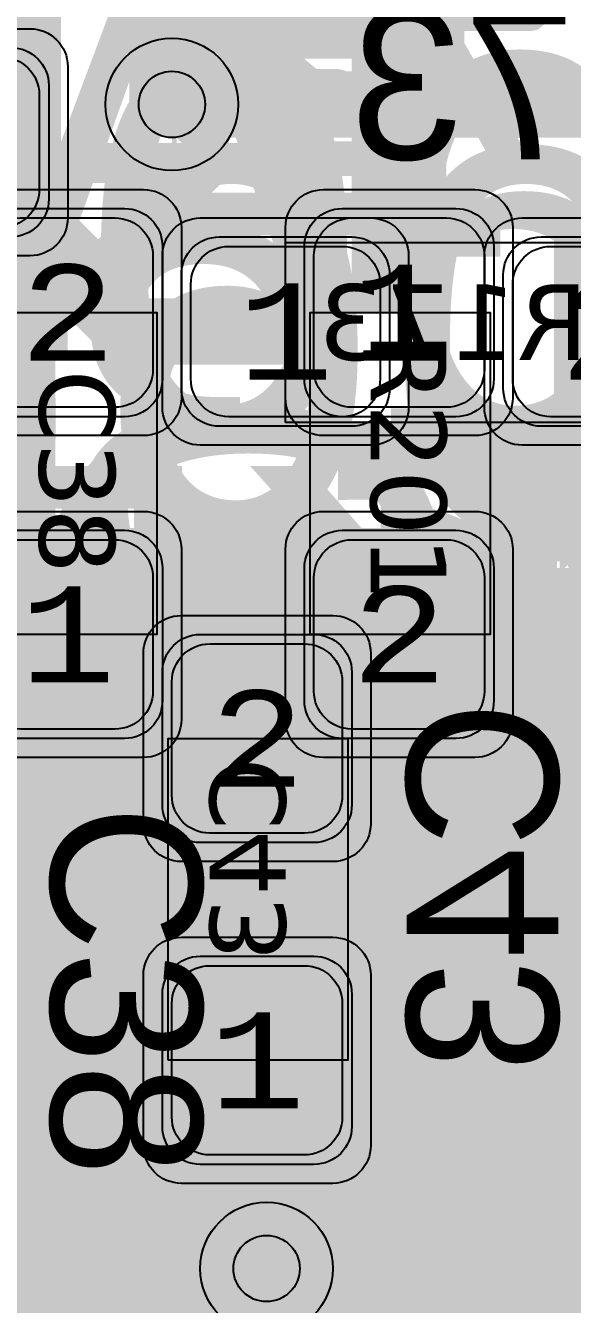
# Model space of a CAD drawing. Extents: x -98 to 119, y -207 to 98.
# Drawn here: x 24.53 to 27.41, y 19.36 to 26.12 of the extents above; entities that cross this region are included whole.
import ezdxf
from ezdxf.enums import TextEntityAlignment as Align

# ---------------------------------------------------------------- set-up
doc = ezdxf.new("R2010")
doc.units = 0
doc.header["$MEASUREMENT"] = 0
for name, color, linetype in [('ASSEMBLY_OUTLINES_BTM', 191, 'CONTINUOUS'), ('ASSEMBLY_OUTLINES_TOP', 102, 'CONTINUOUS'), ('ASSEMBLY_PART_NUMBERS_BTM', 191, 'CONTINUOUS'), ('ASSEMBLY_PART_NUMBERS_TOP', 102, 'CONTINUOUS'), ('ASSEMBLY_REF_DES_BTM', 191, 'CONTINUOUS'), ('ASSEMBLY_REF_DES_TOP', 102, 'CONTINUOUS'), ('BOARD_OUTLINE', 10, 'CONTINUOUS'), ('DRILL_DRAWING', 21, 'CONTINUOUS'), ('GENERATED_SILKSCREEN_BTM', 255, 'CONTINUOUS'), ('GENERATED_SILKSCREEN_TOP', 140, 'CONTINUOUS'), ('MANUFACTURING_OUTLINES', 10, 'CONTINUOUS'), ('PART_PADS_SMD_BTM', 230, 'CONTINUOUS'), ('PART_PADS_SMD_TOP', 150, 'CONTINUOUS'), ('PIN_NUMBERS_BTM', 8, 'CONTINUOUS'), ('PIN_NUMBERS_TOP', 8, 'CONTINUOUS'), ('PLACEMENT_OUTLINES_BTM', 222, 'CONTINUOUS'), ('PLACEMENT_OUTLINES_TOP', 130, 'CONTINUOUS'), ('PLANE_DATA_LAYER_BOTTOM', 230, 'CONTINUOUS'), ('PLANE_DATA_LAYER_TOP', 150, 'CONTINUOUS'), ('PLANE_SHAPES_LAYER_BOTTOM', 230, 'CONTINUOUS'), ('PLANE_SHAPES_LAYER_TOP', 150, 'CONTINUOUS'), ('ROUTE_BORDER', 151, 'CONTINUOUS'), ('SILKSCREEN_OUTLINES_BTM', 211, 'CONTINUOUS'), ('SILKSCREEN_OUTLINES_TOP', 150, 'CONTINUOUS'), ('SILKSCREEN_REF_DES_BTM', 211, 'CONTINUOUS'), ('SILKSCREEN_REF_DES_TOP', 150, 'CONTINUOUS'), ('SOLDERMASK_PADS_BTM', 12, 'CONTINUOUS'), ('SOLDERMASK_PADS_TOP', 180, 'CONTINUOUS'), ('SOLDERPASTE_PADS_BTM', 12, 'CONTINUOUS'), ('SOLDERPASTE_PADS_TOP', 180, 'CONTINUOUS'), ('TRACES_LAYER_BOTTOM', 230, 'CONTINUOUS'), ('TRACES_LAYER_TOP', 150, 'CONTINUOUS'), ('VIA_HOLES_LAYER_BOTTOM', 30, 'CONTINUOUS'), ('VIA_HOLES_LAYER_TOP', 30, 'CONTINUOUS'), ('VIA_PADS_LAYER_BOTTOM', 230, 'CONTINUOUS'), ('VIA_PADS_LAYER_TOP', 150, 'CONTINUOUS')]:
    doc.layers.add(name, color=color, linetype=linetype)
doc.styles.add('COURIER_NEW', font='COUR.TTF')
doc.styles.add('VERDANA', font='verdana.TTF')
doc.styles.add('VERIBEST_GERBER_0', font='txt')

msp = doc.modelspace()

# ---------------------------------------------------------------- hatches: boundary and pattern name
at = {"layer": 'PLANE_DATA_LAYER_BOTTOM'}
h = msp.add_hatch(color=256, dxfattribs=at)
h.paths.add_polyline_path([(-96.5, 0, -1), (96.5, 0, -1)], flags=0)
h.paths.add_polyline_path([(92.251979, -7.43598, 0.72698816), (92.479659, -3.637852, -0.30860979), (92.431259, -3.566904, -0.00963525), (92.431316, -3.563968, 0.00963501), (92.5, -0.000006), (92.5, 0.000001, 0.05332526), (90.407665, 19.562826, -0.05332692), (90.405941, 19.578942), (90.405941, 19.578943, -0.23821791), (90.436919, 19.640273, 0.66175504), (89.584154, 23.221888, -0.29529758), (89.523137, 23.277841, 0.02240102), (87.08146, 31.194059, -0.0862063), (87.076996, 31.219756), (87.076996, 31.219757, -0.21018391), (87.101696, 31.275919, 0.67938251), (85.774921, 34.749845, -0.30186499), (85.705267, 34.797373, 0.04791583), (77.514669, 50.475005, -0.14530744), (77.502324, 50.516585, -0.1239887), (77.511414, 50.552678, 0.60660899), (75.516892, 53.486368, -0.27423899), (75.44586, 53.517962, 0.02152308), (70.565432, 59.806101, -0.17759524), (70.547363, 59.855368), (70.547363, 59.855369, -0.1118333), (70.5548, 59.888203, 0.66175545), (68.116894, 62.64715, -0.29529737), (68.036725, 62.667806, 0.05833458), (51.722715, 76.687749, -0.24933783), (51.689123, 76.750923), (51.689123, 76.750924, -0.06075989), (51.691357, 76.76924, 0.7149664), (48.509213, 78.818582, -0.31487112), (48.42205, 78.81342, 0.02280668), (41.042088, 82.896302, -0.28513695), (40.999698, 82.964591), (40.999698, 82.964596, -0.00424702), (40.999709, 82.965891, 0.64704661), (37.697353, 84.5176, -0.28975486), (37.616734, 84.505806, 0.05294354), (19.031563, 90.52099, -0.30833592), (18.972104, 90.582877, 0.69698225), (15.284156, 91.27756, -0.30833961), (15.206255, 91.241547, 0.02237069), (6.993138, 92.235275, -0.31520437), (6.925536, 92.290658, 0.71588806), (3.14462, 92.496703, -0.31520526), (3.0714, 92.448994, 0.06346806), (-20.215283, 90.264015, -0.32014225), (-20.296827, 90.298428, 0.72963938), (-23.995319, 89.386755, -0.32014403), (-24.051528, 89.318386, 0.01866354), (-30.645576, 87.275991, -0.30986574), (-30.72878, 87.298418, 0.70117084), (-34.249879, 85.978007, -0.00275269), (-34.249874, 85.977168, -0.30685575), (-34.29782, 85.9064, 0.04916641), (-50.410548, 77.556603, -0.32354836), (-50.499711, 77.561018, 0.73921276), (-53.660594, 75.408706, -0.07516987), (-53.657188, 75.386179), (-53.657188, 75.386178, -0.24247942), (-53.68916, 75.324127, 0.01996774), (-59.527063, 70.80098, -0.29848709), (-59.610009, 70.791065, 0.55672441), (-62.5, 69), (-62.5, 68.999999, 0.08270852), (-62.392031, 68.351756, -0.29848757), (-62.412702, 68.270818, 0.06718659), (-78.279974, 49.27977, -0.27781781), (-78.350169, 49.24438, 0.43635087), (-80.5, 47.25), (-80.5, 47.249999, 0.14146633), (-80.192238, 46.184011, -0.14146588), (-80.180512, 46.143397), (-80.180512, 46.143396, -0.13119073), (-80.190652, 46.105416, 0.01929482), (-83.506407, 39.786053, -0.3122068), (-83.581614, 39.742899, 0.43912347), (-85.75, 37.75, 0.20482962), (-85.131688, 36.303992, -0.20483071), (-85.10813, 36.248899), (-85.10813, 36.248898, -0.10091901), (-85.114214, 36.219062, 0.04809776), (-90.466303, 19.289839, -0.31487042), (-90.530154, 19.230281, 0.71496565), (-91.24073, 15.512631, -0.26937831), (-91.202277, 15.446437), (-91.202277, 15.446436, -0.04192983), (-91.203345, 15.433723, 0.01884133), (-92.106444, 8.523669, -0.32827121), (-92.166453, 8.456161, 0.35402801), (-93.75, 6.5), (-93.75, 6.499999, 0.3147083), (-92.438077, 4.622088, -0.31470689), (-92.388093, 4.55054), (-92.388093, 4.550537, -0.01228575), (-92.388185, 4.546794, 0.01229418), (-92.5, 0.00001), (-92.5, -0.000004, 0.05293339), (-90.438132, -19.421494, -0.32940864), (-90.475468, -19.504015, 0.27173254), (-91.5, -21.25, 0.40159771), (-89.586502, -23.248128, -0.32940451), (-89.516056, -23.305059, 0.02130735), (-87.207653, -30.839509, -0.32217733), (-87.232533, -30.924924, 0.23066593), (-88, -32.499999), (-88, -32.5, 0.43149503), (-85.882787, -34.496562, -0.3221788), (-85.807634, -34.544174, 0.04801617), (-77.643233, -50.277018, -0.30387878), (-77.644537, -50.3618, 0.152519), (-78, -51.499999), (-78, -51.5, 0.48198292), (-75.552374, -53.449264, -0.30388342), (-75.473145, -53.479475, 0.02199125), (-70.483925, -59.90214, -0.3186215), (-70.47622, -59.989968, 0.72539906), (-67.952631, -62.834176, -0.31862421), (-67.866344, -62.852281, 0.06239253), (-50.265124, -77.650932, -0.25435623), (-50.230332, -77.714899), (-50.230332, -77.7149, -0.03445317), (-50.231054, -77.725364, 0.03445193), (-50.25, -78), (-50.25, -78.000001, 0.60330822), (-47.119729, -79.649997, -0.29136265), (-47.037917, -79.64725, 0.02294124), (-39.54278, -83.621879, -0.2900128), (-39.499155, -83.690765), (-39.499155, -83.690766, -0.00713035), (-39.499186, -83.692939, 0.00713296), (-39.5, -83.749994), (-39.5, -83.75, 0.65808296), (-36.126004, -85.203319, -0.29776298), (-36.043963, -85.188513, 0.04901634), (-18.771876, -90.575199, -0.30186131), (-18.712566, -90.635139, 0.67938177), (-15.056336, -91.31372, -0.30186438), (-14.979467, -91.279054, 0.02174912), (-6.993138, -92.235275, -0.31520437), (-6.925536, -92.290658, 0.71588806), (-3.14462, -92.496703, -0.31520526), (-3.0714, -92.448994, 0.06250827), (19.869968, -90.340657, -0.3455664), (19.954737, -90.381493, 0.79435682), (23.75, -89.500001), (23.75, -89.499973, 0.00508686), (23.749586, -89.459281, -0.34558849), (23.806159, -89.384097, 0.02146945), (31.383958, -87.013201, -0.31444693), (31.468175, -87.035889, 0.70013084), (35, -85.75), (35, -85.749988, 0.00909926), (34.998675, -85.677212, -0.00905723), (34.998625, -85.674452), (34.998625, -85.674439, -0.3044722), (35.045955, -85.60392, 0.04798546), (50.721249, -77.353765, -0.31444166), (50.808431, -77.356288, 0.61621831), (54, -75.75), (54, -75.749999, 0.06775817), (53.927211, -75.215343, -0.06775352), (53.924438, -75.194974), (53.924438, -75.194973, -0.24153729), (53.95619, -75.13308, 0.02236582), (60.452055, -70.01285, -0.31311155), (60.538488, -70.003709, 0.71009535), (63.344013, -67.475653, -0.09971759), (63.33807, -67.446151), (63.33807, -67.44615, -0.20692806), (63.362073, -67.390635, 0.05820555), (77.187807, -50.973449, -0.31748667), (77.269693, -50.94147, 0.72222414), (79.294241, -47.729048, -0.17387366), (79.276877, -47.680625, -0.13609457), (79.287761, -47.641379, 0.02052348), (82.926938, -40.980152, -0.3530032), (83.013777, -40.939997, 0.48811211), (85.5, -39), (85.5, -38.999999, 0.2400736), (84.675602, -37.381988, -0.24007295), (84.644192, -37.320342), (84.644192, -37.320341, -0.10410562), (84.650658, -37.289623, 0.05054674), (90.411157, -19.546683, -0.32146983), (90.476988, -19.487077, 0.38127918), (92.25, -17.5, 0.2751437), (91.203224, -15.741772, -0.27514249), (91.163342, -15.674784), (91.163342, -15.674783, -0.04255495), (91.164442, -15.661882, 0.02223578), (92.195155, -7.50356, -0.31919634)], flags=0)
at = {"layer": 'PLANE_DATA_LAYER_TOP'}
for points in [[(25.05, 22.9), (25.5762, 22.9)], [(26.2, 22.9), (25.6738, 22.9)], [(26.8, 22.9), (27.3262, 22.9)], [(24.75, 22.55), (24.75, 22.0238)], [(26.5, 22.55), (26.5, 22.0238)]]:
    msp.add_hatch(color=256, dxfattribs=at).paths.add_polyline_path(points, is_closed=False, flags=0)
at = {"layer": 'PLANE_SHAPES_LAYER_BOTTOM'}
h = msp.add_hatch(color=256, dxfattribs=at)
h.paths.add_polyline_path([(-96.5, 0, -1), (96.5, 0, -1)], flags=0)
h.paths.add_polyline_path([(-92.5, 0, -1), (92.5, 0, -1)], flags=0)
at = {"layer": 'PLANE_SHAPES_LAYER_TOP'}
h = msp.add_hatch(color=256, dxfattribs=at)
h.paths.add_polyline_path([(-96.31345, 0, -1), (96.81345, 0, -1)], flags=0)
h.paths.add_polyline_path([(-92.25, 0, -1), (92.75, 0, -1)], flags=0)
h = msp.add_hatch(color=256, dxfattribs=at)
h.paths.add_polyline_path([(46.25, -35.15), (43.875, -38), (28.75, -38), (32.25, -34.5), (32.25, -30.5), (35.75, -30.5), (35.75, -27), (14.25, -27), (14.25, -24), (-10, -24), (-10, -18.75), (1.75, -18.75), (1.75, -9.25), (-10, -9.25), (-10, 32.75), (1.75, 32.75), (1.75, 34.25), (20.25, 34.25), (20.25, 25.25), (22.25, 23.25), (34.5, 23.25), (34.5, -26.5), (41.25, -26.5), (41.25, -20.5), (46.25, -20.5)])
h.paths.add_polyline_path([(-8.75, 10.25), (-8.75, 19.5), (1.25, 19.5), (1.25, 10.25)], flags=16)
h.paths.add_polyline_path([(6, 27.25), (6, 29.75), (15.45, 29.75), (15.45, 27.25)], flags=16)
at = {"layer": 'VIA_HOLES_LAYER_BOTTOM'}
h = msp.add_hatch(color=256, dxfattribs=at)
edge = h.paths.add_edge_path()
edge.add_arc((25.3, 25.7), 0.175, 0, 360)
h = msp.add_hatch(color=256, dxfattribs=at)
edge = h.paths.add_edge_path()
edge.add_arc((25.8, 19.55), 0.175, 0, 360)
at = {"layer": 'VIA_HOLES_LAYER_TOP'}
h = msp.add_hatch(color=256, dxfattribs=at)
edge = h.paths.add_edge_path()
edge.add_arc((25.3, 25.7), 0.175, 0, 360)
h = msp.add_hatch(color=256, dxfattribs=at)
edge = h.paths.add_edge_path()
edge.add_arc((25.8, 19.55), 0.175, 0, 360)

# ---------------------------------------------------------------- linework, layer by layer
at = {"layer": 'ASSEMBLY_OUTLINES_BTM'}
for points in [[(25.9, 24.02), (25.9, 24.97), (27.6, 24.97), (27.6, 24.02)], [(25.28, 20.65), (25.28, 22.35), (26.23, 22.35), (26.23, 20.65)]]:
    msp.add_lwpolyline(points, close=True, dxfattribs=at)
at = {"layer": 'ASSEMBLY_OUTLINES_TOP'}
for points in [[(24.27, 22.9), (24.27, 24.6), (25.22, 24.6), (25.22, 22.9)], [(26.03, 22.9), (26.03, 24.6), (26.98, 24.6), (26.98, 22.9)]]:
    msp.add_lwpolyline(points, close=True, dxfattribs=at)
at = {"layer": 'BOARD_OUTLINE', "const_width": 0.1}
msp.add_lwpolyline([(-97.5, 0, -1), (97.5, 0, -1)], format="xyb", close=True, dxfattribs=at)
at = {"layer": 'GENERATED_SILKSCREEN_BTM', "const_width": 0.15}
for points in [[(26.022, 26.1932), (25.8868, 26.0836), (25.8844, 26.0796), (25.8836, 26.0764), (25.882, 26.074), (25.8812, 26.0708), (25.8812, 25.906), (25.882, 25.9036), (25.8836, 25.898), (25.8844, 25.894), (25.8868, 25.8924), (26.0044, 25.7964), (25.8868, 25.7004), (25.886, 25.6988), (25.8844, 25.6972), (25.8836, 25.6964), (25.8836, 25.6948), (25.882, 25.6892), (25.8812, 25.6868), (25.8812, 25.522), (25.882, 25.518), (25.8836, 25.5148), (25.8844, 25.5116), (25.8868, 25.5092), (26.022, 25.3996), (26.0252, 25.398), (26.026, 25.3972), (26.0284, 25.3972), (26.0292, 25.3964), (26.03, 25.3964), (26.0324, 25.3964), (26.302, 25.3964), (26.3052, 25.3972), (26.3084, 25.398), (26.3108, 25.3996)], [(26.3108, 25.3996), (26.446, 25.5092), (26.4484, 25.5108), (26.45, 25.5132), (26.4508, 25.5156), (26.4508, 25.518), (26.45, 25.5236), (26.4468, 25.5292), (26.4428, 25.5332), (26.438, 25.5364), (26.4324, 25.5372), (26.4268, 25.5356), (26.2964, 25.4292), (26.038, 25.4292), (25.9132, 25.53), (25.9132, 25.6788), (26.0364, 25.7804), (26.1692, 25.7804), (26.1756, 25.782), (26.1796, 25.7852), (26.182, 25.7908), (26.1828, 25.7964), (26.182, 25.802), (26.1796, 25.8068), (26.1756, 25.8108), (26.1692, 25.8124), (26.0364, 25.8124), (25.9132, 25.914), (25.9132, 26.0628), (26.038, 26.1636), (26.2964, 26.1636), (26.4268, 26.0572), (26.4324, 26.0556), (26.438, 26.0564), (26.4428, 26.0588), (26.4468, 26.0636), (26.45, 26.0684), (26.4508, 26.074), (26.4508, 26.0772), (26.45, 26.0796), (26.4484, 26.082), (26.446, 26.0836), (26.3108, 26.1932)], [(27.1988, 26.1948), (27.2036, 26.1908), (27.206, 26.186), (27.2068, 26.1796), (27.206, 26.174), (27.2036, 26.1684), (27.1988, 26.1644), (27.1932, 26.1636), (26.6804, 26.1636), (27.098, 25.4204)], [(27.098, 25.4204), (27.0996, 25.4148), (27.0988, 25.4092), (27.0956, 25.4044), (27.0908, 25.4012), (27.0852, 25.3996), (27.0796, 25.3988), (27.0748, 25.4004), (27.0708, 25.4052), (26.6396, 26.1724), (26.638, 26.1764), (26.638, 26.1796), (26.638, 26.1828), (26.6396, 26.186), (26.642, 26.1908), (26.6452, 26.194)], [(27.3336, 22.3), (27.224, 22.4344), (27.2216, 22.4384), (27.2184, 22.4392), (27.2152, 22.4408), (27.2112, 22.4416), (26.6624, 22.4416), (26.6584, 22.4408), (26.6552, 22.4392), (26.6536, 22.4376), (26.652, 22.4368), (26.6496, 22.4344), (26.54, 22.3), (26.5392, 22.2976), (26.5384, 22.2952), (26.5376, 22.2944), (26.5368, 22.2912), (26.5368, 22.0216), (26.5376, 22.0176), (26.5384, 22.016), (26.5392, 22.0136), (26.54, 22.0112), (26.6496, 21.876), (26.6536, 21.8728), (26.66, 21.8712), (26.664, 21.872), (26.6688, 21.8736), (26.672, 21.876), (26.6752, 21.88), (26.6776, 21.884), (26.6784, 21.888), (26.6784, 21.892), (26.676, 21.8952), (26.5696, 22.0272), (26.5696, 22.2856), (26.6704, 22.4088), (27.2032, 22.4088), (27.304, 22.2856), (27.304, 22.0272), (27.1976, 21.8952), (27.196, 21.892), (27.1952, 21.888), (27.196, 21.884), (27.1984, 21.88), (27.2016, 21.876), (27.2056, 21.8736), (27.2096, 21.872), (27.2152, 21.8712), (27.22, 21.8728), (27.224, 21.876), (27.3336, 22.0112), (27.3352, 22.0144), (27.336, 22.0152), (27.336, 22.0176), (27.3368, 22.0184), (27.3368, 22.0192), (27.3368, 22.0216), (27.3368, 22.2912), (27.336, 22.2944), (27.3352, 22.2976), (27.3336, 22.3)], [(27.3208, 21.2016), (27.3272, 21.2008), (27.3312, 21.1968), (27.3336, 21.1912), (27.3344, 21.1856), (27.3336, 21.18), (27.3312, 21.1752), (27.3272, 21.1712), (27.3208, 21.1696), (27.0784, 21.1696), (27.0784, 21.132), (27.0768, 21.1264), (27.0736, 21.1216), (27.068, 21.1192), (27.0624, 21.1184), (27.056, 21.1192), (27.0504, 21.1216), (27.0464, 21.1264), (27.0456, 21.132), (27.0456, 21.1696), (26.5752, 21.1696), (26.5712, 21.1704), (26.568, 21.172), (26.5648, 21.176), (26.5624, 21.18), (26.5608, 21.1848), (26.56, 21.1896), (26.5608, 21.1936), (26.564, 21.1976), (27.0496, 21.6832), (27.0544, 21.6864), (27.0592, 21.688), (27.064, 21.6872), (27.0696, 21.684), (27.0736, 21.6824), (27.076, 21.6792), (27.0776, 21.676), (27.0784, 21.672), (27.0784, 21.2016), (27.3208, 21.2016)], [(27.0456, 21.632), (26.616, 21.2016), (27.0456, 21.2016), (27.0456, 21.632)], [(27.3336, 20.7896), (27.224, 20.9248), (27.22, 20.9288), (27.2176, 20.9296), (27.2152, 20.9296), (27.2096, 20.9288), (27.204, 20.9256), (27.2, 20.9216), (27.1968, 20.9168), (27.196, 20.9112), (27.1976, 20.9056), (27.304, 20.7752), (27.304, 20.5168), (27.2032, 20.392), (27.0544, 20.392), (26.9528, 20.5152), (26.9528, 20.648), (26.9512, 20.6544), (26.948, 20.6584), (26.9424, 20.6608), (26.9368, 20.6616), (26.9312, 20.6608), (26.9256, 20.6584), (26.9224, 20.6544), (26.9208, 20.648), (26.9208, 20.5152), (26.8192, 20.392), (26.6704, 20.392), (26.5696, 20.5168), (26.5696, 20.7752), (26.676, 20.9056), (26.6776, 20.9112), (26.6768, 20.9168), (26.6744, 20.9216), (26.6696, 20.9256), (26.6648, 20.9288), (26.6592, 20.9296), (26.656, 20.9296), (26.6536, 20.9288), (26.6496, 20.9248), (26.54, 20.7896), (26.5392, 20.7872), (26.5384, 20.7848), (26.5376, 20.784), (26.5368, 20.7808), (26.5368, 20.5112), (26.5376, 20.5072), (26.5384, 20.5056), (26.5392, 20.5032), (26.54, 20.5008), (26.6496, 20.3656), (26.6536, 20.3632), (26.6568, 20.3624), (26.6592, 20.3608), (26.6624, 20.36), (26.8272, 20.36), (26.8296, 20.3608), (26.8352, 20.3624), (26.8392, 20.3632), (26.8408, 20.3656), (26.9368, 20.4832), (27.0328, 20.3656), (27.0344, 20.3648), (27.036, 20.3632), (27.0368, 20.3624), (27.0384, 20.3624), (27.044, 20.3608), (27.0464, 20.36), (27.2112, 20.36), (27.2152, 20.3608), (27.2184, 20.3624), (27.2216, 20.3632), (27.224, 20.3656), (27.3336, 20.5008), (27.3352, 20.504), (27.336, 20.5048), (27.336, 20.5072), (27.3368, 20.508), (27.3368, 20.5088), (27.3368, 20.5112), (27.3368, 20.7808), (27.336, 20.784), (27.3352, 20.7872), (27.3336, 20.7896)]]:
    msp.add_lwpolyline(points, dxfattribs=at)
for points in [[(27.033844, 24.970005, 0.00001164), (27.033836, 24.969995), (26.466164, 24.969995, 0.00001164), (26.466156, 24.970005), (27.033844, 24.970005)], [(27.042098, 24.019995), (26.457902, 24.019995, 0.00001223), (26.457911, 24.020005), (27.042089, 24.020005, 0.00001223), (27.042098, 24.019995)], [(25.280005, 21.216164, 0.00001164), (25.279995, 21.216156), (25.279995, 21.783844, 0.00001164), (25.280005, 21.783836), (25.280005, 21.216164)], [(26.230005, 21.207902, 0.00001223), (26.229995, 21.207911), (26.229995, 21.792089, 0.00001223), (26.230005, 21.792098), (26.230005, 21.207902)]]:
    msp.add_lwpolyline(points, format="xyb", dxfattribs=at)
at = {"layer": 'GENERATED_SILKSCREEN_TOP', "const_width": 0.15}
for points in [[(25.220005, 23.466156, 0.00001164), (25.219995, 23.466164), (25.219995, 24.033836, 0.00001164), (25.220005, 24.033844), (25.220005, 23.466156)], [(26.030005, 23.466164, 0.00001164), (26.029995, 23.466156), (26.029995, 24.033844, 0.00001164), (26.030005, 24.033836), (26.030005, 23.466164)], [(26.980005, 23.457902, 0.00001223), (26.979995, 23.457911), (26.979995, 24.042089, 0.00001223), (26.980005, 24.042098), (26.980005, 23.457902)]]:
    msp.add_lwpolyline(points, format="xyb", dxfattribs=at)
for points in [[(24.6664, 21.7504), (24.776, 21.8848), (24.7784, 21.8888), (24.7816, 21.8896), (24.7848, 21.8912), (24.7888, 21.892), (25.3376, 21.892), (25.3416, 21.8912), (25.3448, 21.8896), (25.3472, 21.888), (25.348, 21.8872), (25.3504, 21.8848), (25.46, 21.7504), (25.4608, 21.748), (25.4616, 21.7456), (25.4624, 21.7448), (25.4632, 21.7416), (25.4632, 21.472), (25.4624, 21.468), (25.4616, 21.4664), (25.4608, 21.464), (25.46, 21.4616), (25.3504, 21.3264), (25.3464, 21.3232), (25.34, 21.3216), (25.336, 21.3224), (25.332, 21.324), (25.328, 21.3264), (25.3248, 21.3304), (25.3224, 21.3344), (25.3216, 21.3384), (25.3216, 21.3424), (25.324, 21.3456), (25.4304, 21.4776), (25.4304, 21.736), (25.3296, 21.8592), (24.7968, 21.8592), (24.696, 21.736), (24.696, 21.4776), (24.8024, 21.3456), (24.8048, 21.3424), (24.8048, 21.3384), (24.804, 21.3344), (24.8016, 21.3304), (24.7984, 21.3264), (24.7944, 21.324), (24.7904, 21.3224), (24.7848, 21.3216), (24.78, 21.3232), (24.776, 21.3264), (24.6664, 21.4616), (24.6648, 21.4648), (24.664, 21.4656), (24.664, 21.468), (24.664, 21.4688), (24.6632, 21.4696), (24.6632, 21.472), (24.6632, 21.7416), (24.664, 21.7448), (24.6648, 21.748), (24.6664, 21.7504)], [(24.6664, 20.996), (24.776, 21.1312), (24.78, 21.1352), (24.7824, 21.136), (24.7848, 21.136), (24.7904, 21.1352), (24.796, 21.132), (24.8008, 21.128), (24.8032, 21.1232), (24.804, 21.1176), (24.8024, 21.112), (24.696, 20.9816), (24.696, 20.7232), (24.7968, 20.5984), (24.9456, 20.5984), (25.0472, 20.7216), (25.0472, 20.8544), (25.0488, 20.8608), (25.052, 20.8648), (25.0576, 20.8672), (25.0632, 20.868), (25.0688, 20.8672), (25.0744, 20.8648), (25.0776, 20.8608), (25.0792, 20.8544), (25.0792, 20.7216), (25.1808, 20.5984), (25.3296, 20.5984), (25.4304, 20.7232), (25.4304, 20.9816), (25.324, 21.112), (25.3224, 21.1176), (25.3232, 21.1232), (25.3256, 21.128), (25.3304, 21.132), (25.336, 21.1352), (25.3416, 21.136), (25.344, 21.136), (25.3464, 21.1352), (25.3504, 21.1312), (25.46, 20.996), (25.4608, 20.9936), (25.4616, 20.9912), (25.4624, 20.9904), (25.4632, 20.9872), (25.4632, 20.7176), (25.4624, 20.7136), (25.4616, 20.712), (25.4608, 20.7096), (25.46, 20.7072), (25.3504, 20.572), (25.3472, 20.5696), (25.3432, 20.5688), (25.3408, 20.5672), (25.3376, 20.5664), (25.1728, 20.5664), (25.1704, 20.5672), (25.1648, 20.5688), (25.1616, 20.5696), (25.1592, 20.572), (25.0632, 20.6896), (24.9672, 20.572), (24.9656, 20.5712), (24.964, 20.5696), (24.9632, 20.5688), (24.9616, 20.5688), (24.956, 20.5672), (24.9536, 20.5664), (24.7888, 20.5664), (24.7848, 20.5672), (24.7816, 20.5688), (24.7784, 20.5696), (24.776, 20.572), (24.6664, 20.7072), (24.6648, 20.7104), (24.664, 20.7112), (24.664, 20.7136), (24.664, 20.7144), (24.6632, 20.7152), (24.6632, 20.7176), (24.6632, 20.9872), (24.664, 20.9904), (24.6648, 20.9936), (24.6664, 20.996)], [(25.168, 19.8448), (25.0912, 19.8704), (25.0144, 19.8448), (25.012, 19.8448), (25.0088, 19.844), (24.7616, 19.844), (24.7592, 19.844), (24.7568, 19.8448), (24.7536, 19.8456), (24.7504, 19.8488), (24.668, 19.9288), (24.6648, 19.932), (24.664, 19.9368), (24.6632, 19.94), (24.6632, 20.2336), (24.6632, 20.236), (24.664, 20.2384), (24.6648, 20.2416), (24.668, 20.2448), (24.7504, 20.3248), (24.7536, 20.328), (24.7568, 20.3296), (24.7616, 20.3296), (25.0088, 20.3296), (25.012, 20.3296), (25.0136, 20.3296), (25.0144, 20.3288), (25.0912, 20.3032), (25.168, 20.3288), (25.1688, 20.3296), (25.1736, 20.3296), (25.3656, 20.3296), (25.3688, 20.3296), (25.3728, 20.328), (25.3768, 20.3248), (25.4592, 20.2448), (25.4616, 20.2416), (25.4624, 20.2384), (25.4632, 20.236), (25.4632, 20.2336), (25.4632, 19.94), (25.4624, 19.9368), (25.4616, 19.932), (25.4592, 19.9288), (25.3768, 19.8488), (25.372, 19.8456), (25.3688, 19.8448), (25.3656, 19.844), (25.1736, 19.844), (25.1704, 19.844), (25.1688, 19.8448), (25.168, 19.8448)], [(25.0056, 20.2976), (24.7688, 20.2976), (24.696, 20.2256), (24.696, 19.9464), (24.7688, 19.876), (25.0056, 19.876), (25.0744, 19.8992), (25.0744, 20.276), (25.0056, 20.2976)], [(25.3568, 20.2976), (25.1752, 20.2976), (25.1064, 20.276), (25.1064, 19.8992), (25.1752, 19.876), (25.3568, 19.876), (25.4304, 19.9464), (25.4304, 20.2256), (25.3568, 20.2976)]]:
    msp.add_lwpolyline(points, dxfattribs=at)
at = {"layer": 'MANUFACTURING_OUTLINES'}
msp.add_circle((0, 0), 97.575405, dxfattribs=at)
at = {"layer": 'PART_PADS_SMD_BTM'}
for points in [[(24.65, 25.2, -0.41421356), (24.45, 25), (23.75, 25, -0.41421356), (23.55, 25.2), (23.55, 25.8, -0.41421356), (23.75, 26), (24.45, 26, -0.41421356), (24.65, 25.8)], [(25.35, 24.8, -0.41421356), (25.55, 25), (26.25, 25, -0.41421356), (26.45, 24.8), (26.45, 24.2, -0.41421356), (26.25, 24), (25.55, 24, -0.41421356), (25.35, 24.2)], [(27.05, 24.8, -0.41421356), (27.25, 25), (27.95, 25, -0.41421356), (28.15, 24.8), (28.15, 24.2, -0.41421356), (27.95, 24), (27.25, 24, -0.41421356), (27.05, 24.2)], [(25.45, 21.8, -0.41421356), (25.25, 22), (25.25, 22.7, -0.41421356), (25.45, 22.9), (26.05, 22.9, -0.41421356), (26.25, 22.7), (26.25, 22, -0.41421356), (26.05, 21.8)], [(25.45, 20.1, -0.41421356), (25.25, 20.3), (25.25, 21, -0.41421356), (25.45, 21.2), (26.05, 21.2, -0.41421356), (26.25, 21), (26.25, 20.3, -0.41421356), (26.05, 20.1)]]:
    msp.add_lwpolyline(points, format="xyb", close=True, dxfattribs=at)
at = {"layer": 'PART_PADS_SMD_TOP'}
for points in [[(24.45, 24.05, -0.41421356), (24.25, 24.25), (24.25, 24.95, -0.41421356), (24.45, 25.15), (25.05, 25.15, -0.41421356), (25.25, 24.95), (25.25, 24.25, -0.41421356), (25.05, 24.05)], [(26.8, 25.15, -0.41421356), (27, 24.95), (27, 24.25, -0.41421356), (26.8, 24.05), (26.2, 24.05, -0.41421356), (26, 24.25), (26, 24.95, -0.41421356), (26.2, 25.15)], [(24.45, 22.35, -0.41421356), (24.25, 22.55), (24.25, 23.25, -0.41421356), (24.45, 23.45), (25.05, 23.45, -0.41421356), (25.25, 23.25), (25.25, 22.55, -0.41421356), (25.05, 22.35)], [(26.8, 23.45, -0.41421356), (27, 23.25), (27, 22.55, -0.41421356), (26.8, 22.35), (26.2, 22.35, -0.41421356), (26, 22.55), (26, 23.25, -0.41421356), (26.2, 23.45)]]:
    msp.add_lwpolyline(points, format="xyb", close=True, dxfattribs=at)
at = {"layer": 'PLACEMENT_OUTLINES_BTM'}
for points in [[(25.9, 24.02), (25.9, 24.97), (27.6, 24.97), (27.6, 24.02)], [(25.28, 20.65), (25.28, 22.35), (26.23, 22.35), (26.23, 20.65)]]:
    msp.add_lwpolyline(points, close=True, dxfattribs=at)
at = {"layer": 'PLACEMENT_OUTLINES_TOP'}
for points in [[(24.27, 22.9), (24.27, 24.6), (25.22, 24.6), (25.22, 22.9)], [(26.03, 22.9), (26.03, 24.6), (26.98, 24.6), (26.98, 22.9)]]:
    msp.add_lwpolyline(points, close=True, dxfattribs=at)
at = {"layer": 'PLANE_DATA_LAYER_TOP', "const_width": 0.25}
for points in [[(24.45, 22.9), (23.9238, 22.9)], [(25.05, 22.9), (25.5762, 22.9)], [(26.2, 22.9), (25.6738, 22.9)], [(26.8, 22.9), (27.3262, 22.9)], [(24.75, 22.55), (24.75, 22.0238)], [(26.5, 22.55), (26.5, 22.0238)]]:
    msp.add_lwpolyline(points, dxfattribs=at)
at = {"layer": 'ROUTE_BORDER'}
msp.add_circle((0, 0), 96.5, dxfattribs=at)
at = {"layer": 'SILKSCREEN_OUTLINES_BTM'}
for points in [[(25.9, 24.02), (25.9, 24.97), (27.6, 24.97), (27.6, 24.02)], [(25.28, 20.65), (25.28, 22.35), (26.23, 22.35), (26.23, 20.65)]]:
    msp.add_lwpolyline(points, close=True, dxfattribs=at)
at = {"layer": 'SILKSCREEN_OUTLINES_TOP'}
for points in [[(24.27, 22.9), (24.27, 24.6), (25.22, 24.6), (25.22, 22.9)], [(26.03, 22.9), (26.03, 24.6), (26.98, 24.6), (26.98, 22.9)]]:
    msp.add_lwpolyline(points, close=True, dxfattribs=at)
at = {"layer": 'SOLDERMASK_PADS_BTM'}
for points in [[(24.75, 25.1, -0.41421356), (24.55, 24.9), (23.65, 24.9, -0.41421356), (23.45, 25.1), (23.45, 25.9, -0.41421356), (23.65, 26.1), (24.55, 26.1, -0.41421356), (24.75, 25.9)], [(25.25, 24.9, -0.41421356), (25.45, 25.1), (26.35, 25.1, -0.41421356), (26.55, 24.9), (26.55, 24.1, -0.41421356), (26.35, 23.9), (25.45, 23.9, -0.41421356), (25.25, 24.1)], [(26.95, 24.9, -0.41421356), (27.15, 25.1), (28.05, 25.1, -0.41421356), (28.25, 24.9), (28.25, 24.1, -0.41421356), (28.05, 23.9), (27.15, 23.9, -0.41421356), (26.95, 24.1)], [(25.35, 21.7, -0.41421356), (25.15, 21.9), (25.15, 22.8, -0.41421356), (25.35, 23), (26.15, 23, -0.41421356), (26.35, 22.8), (26.35, 21.9, -0.41421356), (26.15, 21.7)], [(25.35, 20, -0.41421356), (25.15, 20.2), (25.15, 21.1, -0.41421356), (25.35, 21.3), (26.15, 21.3, -0.41421356), (26.35, 21.1), (26.35, 20.2, -0.41421356), (26.15, 20)]]:
    msp.add_lwpolyline(points, format="xyb", close=True, dxfattribs=at)
at = {"layer": 'SOLDERMASK_PADS_TOP'}
for points in [[(24.35, 23.95, -0.41421356), (24.15, 24.15), (24.15, 25.05, -0.41421356), (24.35, 25.25), (25.15, 25.25, -0.41421356), (25.35, 25.05), (25.35, 24.15, -0.41421356), (25.15, 23.95)], [(26.9, 25.25, -0.41421356), (27.1, 25.05), (27.1, 24.15, -0.41421356), (26.9, 23.95), (26.1, 23.95, -0.41421356), (25.9, 24.15), (25.9, 25.05, -0.41421356), (26.1, 25.25)], [(24.35, 22.25, -0.41421356), (24.15, 22.45), (24.15, 23.35, -0.41421356), (24.35, 23.55), (25.15, 23.55, -0.41421356), (25.35, 23.35), (25.35, 22.45, -0.41421356), (25.15, 22.25)], [(26.9, 23.55, -0.41421356), (27.1, 23.35), (27.1, 22.45, -0.41421356), (26.9, 22.25), (26.1, 22.25, -0.41421356), (25.9, 22.45), (25.9, 23.35, -0.41421356), (26.1, 23.55)]]:
    msp.add_lwpolyline(points, format="xyb", close=True, dxfattribs=at)
at = {"layer": 'SOLDERPASTE_PADS_BTM'}
for points in [[(24.6, 25.25, -0.41421356), (24.4, 25.05), (23.8, 25.05, -0.41421356), (23.6, 25.25), (23.6, 25.75, -0.41421356), (23.8, 25.95), (24.4, 25.95, -0.41421356), (24.6, 25.75)], [(25.4, 24.75, -0.41421356), (25.6, 24.95), (26.2, 24.95, -0.41421356), (26.4, 24.75), (26.4, 24.25, -0.41421356), (26.2, 24.05), (25.6, 24.05, -0.41421356), (25.4, 24.25)], [(27.1, 24.75, -0.41421356), (27.3, 24.95), (27.9, 24.95, -0.41421356), (28.1, 24.75), (28.1, 24.25, -0.41421356), (27.9, 24.05), (27.3, 24.05, -0.41421356), (27.1, 24.25)], [(25.5, 21.85, -0.41421356), (25.3, 22.05), (25.3, 22.65, -0.41421356), (25.5, 22.85), (26, 22.85, -0.41421356), (26.2, 22.65), (26.2, 22.05, -0.41421356), (26, 21.85)], [(25.5, 20.15, -0.41421356), (25.3, 20.35), (25.3, 20.95, -0.41421356), (25.5, 21.15), (26, 21.15, -0.41421356), (26.2, 20.95), (26.2, 20.35, -0.41421356), (26, 20.15)]]:
    msp.add_lwpolyline(points, format="xyb", close=True, dxfattribs=at)
at = {"layer": 'SOLDERPASTE_PADS_TOP'}
for points in [[(24.5, 24.1, -0.41421356), (24.3, 24.3), (24.3, 24.9, -0.41421356), (24.5, 25.1), (25, 25.1, -0.41421356), (25.2, 24.9), (25.2, 24.3, -0.41421356), (25, 24.1)], [(26.75, 25.1, -0.41421356), (26.95, 24.9), (26.95, 24.3, -0.41421356), (26.75, 24.1), (26.25, 24.1, -0.41421356), (26.05, 24.3), (26.05, 24.9, -0.41421356), (26.25, 25.1)], [(24.5, 22.4, -0.41421356), (24.3, 22.6), (24.3, 23.2, -0.41421356), (24.5, 23.4), (25, 23.4, -0.41421356), (25.2, 23.2), (25.2, 22.6, -0.41421356), (25, 22.4)], [(26.75, 23.4, -0.41421356), (26.95, 23.2), (26.95, 22.6, -0.41421356), (26.75, 22.4), (26.25, 22.4, -0.41421356), (26.05, 22.6), (26.05, 23.2, -0.41421356), (26.25, 23.4)]]:
    msp.add_lwpolyline(points, format="xyb", close=True, dxfattribs=at)
at = {"layer": 'TRACES_LAYER_BOTTOM'}
for points, const_width in [([(25.3, 25.7), (27.961033, 25.7), (28.551428, 25.109605), (28.551428, 22.323572), (29.85, 21.025), (29.85, 20.5)], 0.35), ([(25.9, 24.5), (25.075, 24.5), (24.785876, 24.789124), (24.785876, 24.864124), (24.15, 25.5), (24.1, 25.5)], 0.35), ([(27.173504, 23.286388), (27.173504, 23.298504), (27.6, 23.725), (27.6, 24.5)], 0.35), ([(23.85, 24), (24.563612, 23.286388), (27.173504, 23.286388)], 0.35), ([(23.45, 19.65), (24.816116, 19.65), (25.541116, 18.925), (26.328393, 18.925), (27.173504, 19.770111), (27.173504, 23.286388)], 0.25), ([(25.75, 22.35), (25.108541, 21.708541), (24.808541, 21.708541), (24.1, 21)], 0.35), ([(25.8, 19.55), (25.75, 19.6), (25.75, 20.65)], 0.35)]:
    msp.add_lwpolyline(points, dxfattribs=dict(at, const_width=const_width))
at = {"layer": 'TRACES_LAYER_TOP'}
for points, const_width in [([(25.325, 27.5), (25.325, 25.7)], 0.5), ([(26.595, 27.5), (26.595, 25.975), (26.5, 25.88), (26.5, 24.6)], 0.5), ([(25.3, 25.7), (25.325, 25.7)], 0.5), ([(24.75, 24.6), (24.75, 24.65), (25.474265, 25.374265), (25.474265, 25.550735), (25.325, 25.7)], 0.25), ([(22.75, 24.7), (23.825, 24.7), (23.925, 24.6), (24.75, 24.6)], 0.5), ([(24.1, 21), (27.7, 21), (28.2, 21.5)], 0.35)]:
    msp.add_lwpolyline(points, dxfattribs=dict(at, const_width=const_width))
at = {"layer": 'VIA_HOLES_LAYER_BOTTOM'}
for centre in [(25.3, 25.7), (25.8, 19.55)]:
    msp.add_circle(centre, 0.175, dxfattribs=at)
at = {"layer": 'VIA_HOLES_LAYER_TOP'}
for centre in [(25.3, 25.7), (25.8, 19.55)]:
    msp.add_circle(centre, 0.175, dxfattribs=at)
at = {"layer": 'VIA_PADS_LAYER_BOTTOM'}
for centre in [(25.3, 25.7), (25.8, 19.55)]:
    msp.add_circle(centre, 0.35, dxfattribs=at)
at = {"layer": 'VIA_PADS_LAYER_TOP'}
for centre in [(25.3, 25.7), (25.8, 19.55)]:
    msp.add_circle(centre, 0.35, dxfattribs=at)

# ---------------------------------------------------------------- texts
at = {"layer": 'ASSEMBLY_PART_NUMBERS_BTM', "style": 'VERIBEST_GERBER_0', "text_generation_flag": 2}
for s, p in [('1N4148W-7-F', (22.54, 31.5)), ('CL10B104KB8SFNC', (23.21, 21.5))]:
    msp.add_text(s, height=2.032, rotation=90, dxfattribs=at).set_placement(p, align=Align.TOP_LEFT)
for s, p in [('ERJ-3EKF2000V', (26.75, 27.04)), ('CL21B106KOQNNNE', (37.75, 25.46)), ('ERJ-3EKF1022V', (32.25, 25.04)), ('ERJ-3EKF3403V', (36.75, 23.79)), ('ERJ-3EKF10R0V', (29, 23.04)), ('TLV3701QDBVRG4Q1', (37.25, 22.46)), ('ERJ-3EKF10R0V', (29, 21.54)), ('MMZ1608A182B', (35.75, 21.54)), ('ERJ-3EKF2100V', (32.25, 21.46))]:
    msp.add_text(s, height=2.032, dxfattribs=at).set_placement(p, align=Align.TOP_LEFT)
at = {"layer": 'ASSEMBLY_PART_NUMBERS_TOP', "style": 'VERIBEST_GERBER_0'}
msp.add_text('CL21B106KOQNNNE', height=2.032, dxfattribs=at).set_placement((15, 25.96), align=Align.TOP_LEFT)
for s, p in [('GRM1885C1H102JA01D', (26.71, 24.25)), ('ERJ-3GEY0R00V', (28.21, 24.25)), ('CL10B104KB8SFNC', (27.29, 23.75))]:
    msp.add_text(s, height=2.032, rotation=270, dxfattribs=at).set_placement(p, align=Align.TOP_LEFT)
at = {"layer": 'ASSEMBLY_REF_DES_BTM', "style": 'VERDANA', "text_generation_flag": 2}
msp.add_text('R173', height=0.4, dxfattribs=at).set_placement((27.5, 24.75), align=Align.TOP_LEFT)
msp.add_text('C43', height=0.4, rotation=90, dxfattribs=at).set_placement((25.5, 22.25), align=Align.TOP_LEFT)
at = {"layer": 'ASSEMBLY_REF_DES_TOP', "style": 'VERDANA'}
for s, p in [('R201', (26.75, 24.5)), ('C38', (25, 24.3))]:
    msp.add_text(s, height=0.4, rotation=270, dxfattribs=at).set_placement(p, align=Align.TOP_LEFT)
at = {"layer": 'DRILL_DRAWING', "style": 'VERIBEST_GERBER_0'}
for p in [(25.3, 25.7), (28.2, 21.5), (24.1, 21), (25.8, 19.55)]:
    msp.add_text('A', height=2, dxfattribs=at).set_placement(p, align=Align.MIDDLE_CENTER)
at = {"layer": 'PIN_NUMBERS_BTM', "style": 'COURIER_NEW'}
for s, p in [('2', (24.75, 24.6)), ('1', (26.5, 24.6)), ('1', (25.9, 24.5)), ('2', (27.6, 24.5)), ('1', (24.75, 22.9)), ('2', (26.5, 22.9)), ('2', (25.75, 22.35)), ('1', (25.75, 20.65))]:
    msp.add_text(s, height=0.508, dxfattribs=at).set_placement(p, align=Align.MIDDLE_CENTER)
at = {"layer": 'PIN_NUMBERS_TOP', "style": 'COURIER_NEW'}
for s, p in [('2', (24.75, 24.6)), ('1', (26.5, 24.6)), ('1', (25.9, 24.5)), ('2', (27.6, 24.5)), ('1', (24.75, 22.9)), ('2', (26.5, 22.9)), ('2', (25.75, 22.35)), ('1', (25.75, 20.65))]:
    msp.add_text(s, height=0.508, dxfattribs=at).set_placement(p, align=Align.MIDDLE_CENTER)
at = {"layer": 'SILKSCREEN_REF_DES_BTM', "style": 'VERIBEST_GERBER_0', "text_generation_flag": 2}
msp.add_text('R173', height=0.8, dxfattribs=at).set_placement((28.8, 26.21), align=Align.TOP_LEFT)
msp.add_text('C43', height=0.8, rotation=90, dxfattribs=at).set_placement((26.54, 22.55), align=Align.TOP_LEFT)
at = {"layer": 'SILKSCREEN_REF_DES_TOP', "style": 'VERIBEST_GERBER_0'}
msp.add_text('C38', height=0.8, rotation=270, dxfattribs=at).set_placement((25.46, 22), align=Align.TOP_LEFT)

doc.saveas('drawing.dxf')
